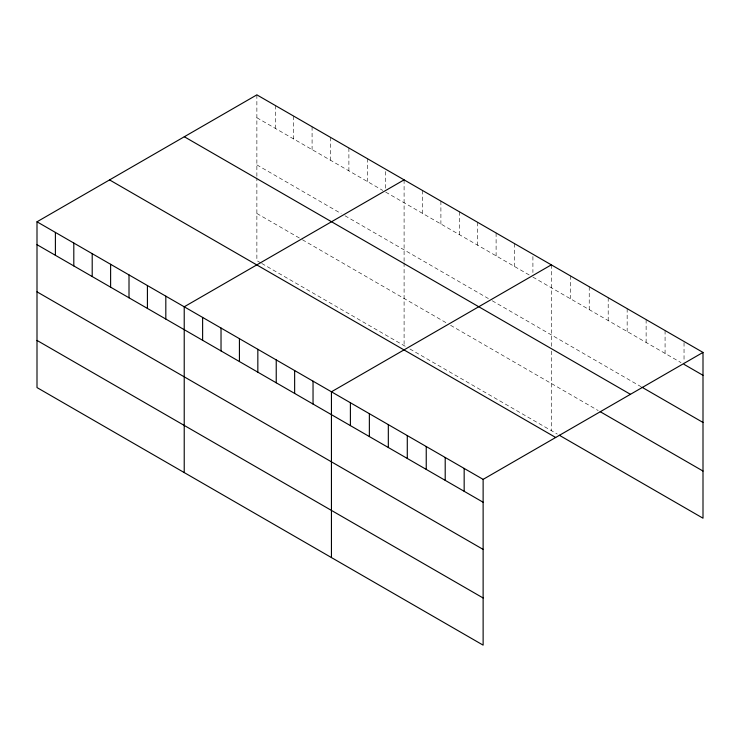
<?xml version="1.0" encoding="UTF-8"?>
<svg xmlns="http://www.w3.org/2000/svg" width="740" height="740" viewBox="0 0 740 740"><rect width="100%" height="100%" fill="white"/><g stroke="black" fill="none" stroke-linecap="round" stroke-linejoin="round"><path stroke-width="0.56" stroke-dasharray="3.7 2.78" d="M256.873 117.734L382.784 190.43M385.697 192.113L530.007 275.428M532.911 277.111L681.05 362.628M256.873 164.891L341.14 213.546M345.016 215.775L488.363 298.544M492.239 300.773L641.127 386.743M256.873 213.481L301.43 239.196M302.401 239.76L446.71 323.075M450.586 325.313L598.216 410.552M260.748 262.867L256.873 260.628L256.873 177.85M261.719 263.431L406.029 346.746M409.904 348.984L557.303 434.084M684.038 342.62L684.038 362.073M665.075 330.53L665.075 353.415M646.122 319.588L646.122 342.463M627.159 308.636L627.159 331.52M608.197 297.693L608.197 320.568M589.234 286.741L589.234 309.625M570.281 275.798L570.281 298.683M551.318 264.855L551.318 346.764M551.318 351.084L551.318 430.625M532.911 256.512L532.911 272.533M514.513 243.599L514.513 266.483M496.105 232.98L496.105 255.855M477.707 222.352L477.707 245.236M459.3 211.733L459.3 234.608M440.901 201.104L440.901 223.989M422.503 190.476L422.503 213.361M404.096 179.857L404.096 261.766M404.096 262.848L404.096 345.626M385.697 171.513L385.697 188.681M367.29 158.601L367.29 181.485M348.892 147.982L348.892 170.857M330.484 137.353L330.484 160.238M312.086 126.734L312.086 149.61M293.678 116.106L293.678 138.99M275.28 105.478L275.28 128.362M256.873 94.859L256.873 176.768"/><path stroke-width="1.11" d="M37 221.797L483.127 479.372L483.127 645.141L37 387.575L37 221.797L256.873 94.859L703 352.425L703 518.204L559.301 435.24M404.096 179.857L184.223 306.795L184.223 472.573M551.318 264.855L331.446 391.793L331.446 557.572M483.127 479.372L703 352.425M684.038 364.358L703 375.31M642.126 387.316L703 422.457M184.316 136.752L630.443 394.318M600.214 411.699L703 471.047M109.557 179.913L555.685 437.479M37 244.681L483.127 502.247M37 291.838L483.127 549.404M37 340.418L483.127 597.985M464.165 468.42L464.165 491.305M445.203 457.477L445.203 480.352M426.24 446.525L426.24 469.41M407.287 435.582L407.287 458.467M388.324 424.631L388.324 447.515M369.362 413.688L369.362 436.572M350.399 402.745L350.399 425.62M313.039 381.174L313.039 404.049M294.64 370.546L294.64 393.43M276.233 359.918L276.233 382.802M257.835 349.299L257.835 372.174M239.427 338.67L239.427 361.555M221.029 328.051L221.029 350.927M202.621 317.423L202.621 340.308M165.815 296.176L165.815 319.051M147.417 285.548L147.417 308.432M129.01 274.919L129.01 297.804M110.612 264.3L110.612 287.175M92.204 253.672L92.204 276.557M73.806 243.053L73.806 265.928M55.398 232.425L55.398 255.309"/></g></svg>
